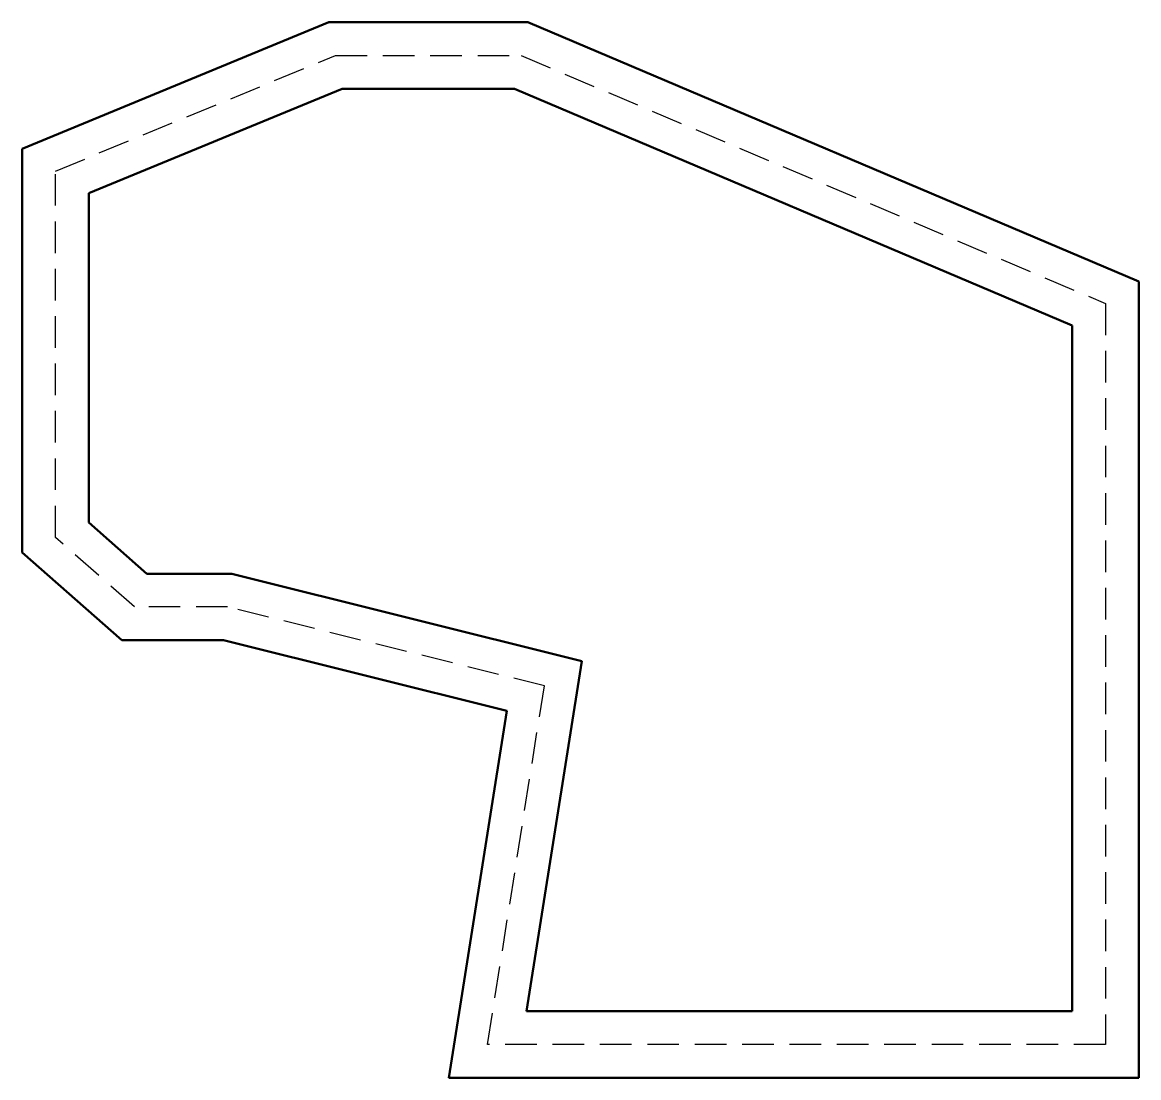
# Model space of a CAD drawing. Header units: millimetres. Extents: x 63.5 to 147.6, y 167.6 to 247.1.
import ezdxf

# ---------------------------------------------------------------- set-up
doc = ezdxf.new("R2010")
doc.units = ezdxf.units.MM
doc.header["$LTSCALE"] = 0.75
doc.linetypes.add('HIDDEN2', pattern=[4.7625, 3.175, -1.5875])
doc.layers.add('Hidden', color=7, linetype='HIDDEN2', lineweight=25)
doc.layers.add('Visible', color=7, linetype='Continuous', lineweight=50)

msp = doc.modelspace()

# ---------------------------------------------------------------- linework, layer by layer
at = {"layer": 'Hidden', "extrusion": (0, 1, 0)}
for p, q in [((65.960869, 235.89983), (87.066044, 244.609224)), ((87.066044, 244.609224), (101.061849, 244.609224)), ((101.061849, 244.609224), (145.095722, 225.917953)), ((65.960869, 208.293141), (65.960869, 235.89983)), ((145.095722, 225.917953), (145.095722, 170.072667)), ((71.905781, 203.050223), (65.960869, 208.293141)), ((78.936343, 203.050223), (71.905781, 203.050223)), ((102.803473, 197.099479), (78.936343, 203.050223)), ((98.522846, 170.072667), (102.803473, 197.099479)), ((145.095722, 170.072667), (98.522846, 170.072667))]:
    msp.add_line(p, q, dxfattribs=at)
at = {"layer": 'Visible', "extrusion": (0, 1, 0)}
for p, q in [((86.57048, 247.109224), (63.460869, 237.572667)), ((101.57048, 247.109224), (86.57048, 247.109224)), ((147.595722, 227.572667), (101.57048, 247.109224)), ((87.561608, 242.109224), (68.460869, 234.226993)), ((100.553218, 242.109224), (87.561608, 242.109224)), ((142.595722, 224.263239), (100.553218, 242.109224)), ((63.460869, 237.572667), (63.460869, 207.164601)), ((68.460869, 234.226993), (68.460869, 209.421682)), ((147.595722, 167.572667), (147.595722, 227.572667)), ((142.595722, 172.572667), (142.595722, 224.263239)), ((68.460869, 209.421682), (72.850692, 205.550223)), ((63.460869, 207.164601), (70.960869, 200.550223)), ((72.850692, 205.550223), (79.243304, 205.550223)), ((79.243304, 205.550223), (105.631058, 198.971017)), ((78.629381, 200.550223), (70.960869, 200.550223)), ((99.975887, 195.227941), (78.629381, 200.550223)), ((105.631058, 198.971017), (101.44997, 172.572667)), ((95.595722, 167.572667), (99.975887, 195.227941)), ((101.44997, 172.572667), (142.595722, 172.572667)), ((147.595722, 167.572667), (95.595722, 167.572667))]:
    msp.add_line(p, q, dxfattribs=at)

doc.saveas('drawing.dxf')
